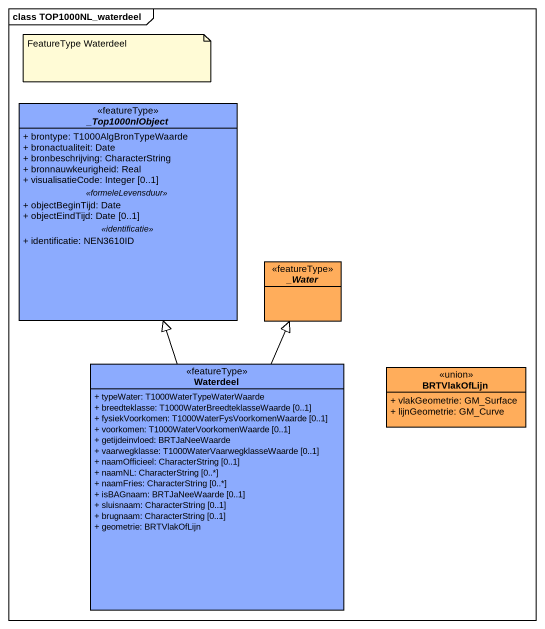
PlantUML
@startuml
mainframe class TOP1000NL_waterdeel
hide circle
hide empty members
skinparam classAttributeIconSize 0
abstract class "_Top1000nlObject" as Top1000nlObject <<featureType>> #8CABFE {
  + brontype: T1000AlgBronTypeWaarde
  + bronactualiteit: Date
  + bronbeschrijving: CharacterString
  + bronnauwkeurigheid: Real
  + visualisatieCode: Integer [0..1]
  .. <<formeleLevensduur>> ..
  + objectBeginTijd: Date
  + objectEindTijd: Date [0..1]
  .. <<identificatie>> ..
  + identificatie: NEN3610ID
}
abstract class "_Water" as Water <<featureType>> #FFAD5B
class Waterdeel <<featureType>> #8CABFE {
  + typeWater: T1000WaterTypeWaterWaarde
  + breedteklasse: T1000WaterBreedteklasseWaarde [0..1]
  + fysiekVoorkomen: T1000WaterFysVoorkomenWaarde [0..1]
  + voorkomen: T1000WaterVoorkomenWaarde [0..1]
  + getijdeinvloed: BRTJaNeeWaarde
  + vaarwegklasse: T1000WaterVaarwegklasseWaarde [0..1]
  + naamOfficieel: CharacterString [0..1]
  + naamNL: CharacterString [0..*]
  + naamFries: CharacterString [0..*]
  + isBAGnaam: BRTJaNeeWaarde [0..1]
  + sluisnaam: CharacterString [0..1]
  + brugnaam: CharacterString [0..1]
  + geometrie: BRTVlakOfLijn
}
class BRTVlakOfLijn <<union>> #FFAD5B {
  + vlakGeometrie: GM_Surface
  + lijnGeometrie: GM_Curve
}
Waterdeel -up-|> Top1000nlObject
Waterdeel -up-|> Water
note as N1
  FeatureType Waterdeel
end note
@enduml
